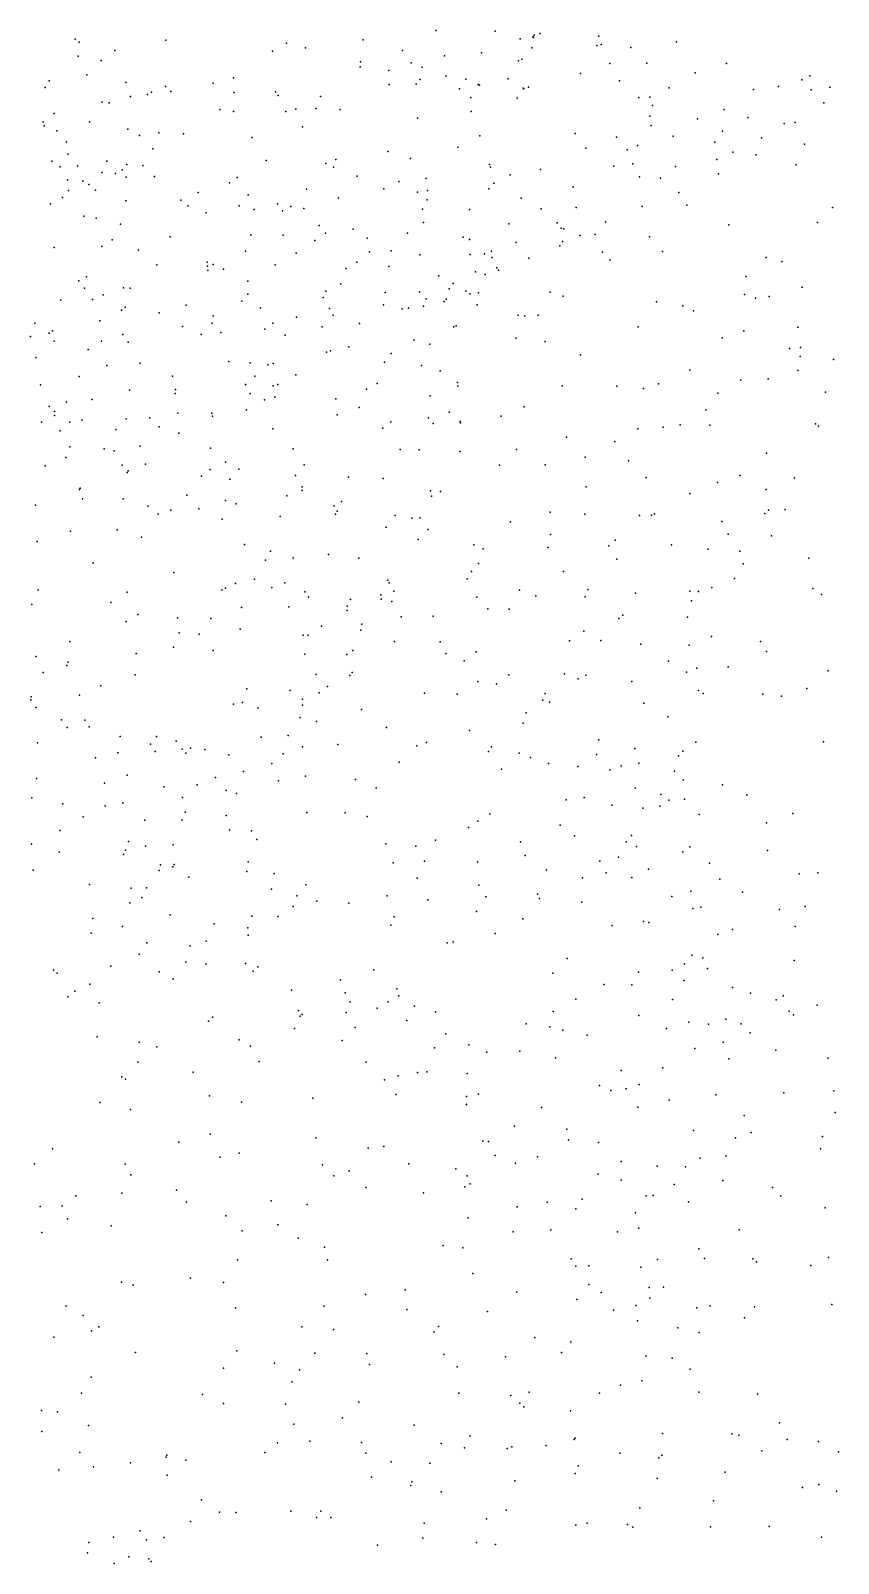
# Model space of a CAD drawing. Header units: metres. Extents: x -25 to 25, y -27.7 to 27.8.
# Drawn here: x 0.207 to 0.914, y -5.351 to -4.011 of the extents above; entities that cross this region are included whole.
import ezdxf

# ---------------------------------------------------------------- set-up
doc = ezdxf.new("R2010")
doc.units = ezdxf.units.M

msp = doc.modelspace()

# ---------------------------------------------------------------- linework, layer by layer
for p in [(0.5617, -4.0114, 3.9028), (0.6136, -4.0119, 3.6867), (0.6465, -4.0169, 1.0123), (0.6472, -4.0173, -4.1582), (0.6477, -4.0154, 1.1872), (0.6526, -4.014, 21.594), (0.7042, -4.0161, -6.9468), (0.2464, -4.0188, -0.4807), (0.2498, -4.0215, -8.7982), (0.281, -4.0286, 0.1337), (0.3256, -4.0196, -8.7561), (0.4189, -4.0293, -16.4237), (0.4311, -4.0224, -2.3919), (0.4476, -4.0263, 25.6013), (0.4982, -4.0194, 17.1473), (0.5324, -4.0286, 12.185), (0.6017, -4.0307, 13.824), (0.6355, -4.0186, 22.9167), (0.6457, -4.0263, 3.2228), (0.7024, -4.0243, 0.4994), (0.7061, -4.0234, 25.4628), (0.7323, -4.0262, -4.0501), (0.772, -4.0212, 25.406), (0.249, -4.0337, -2.374), (0.2691, -4.0376, 2.508), (0.4955, -4.043, 17.7141), (0.4959, -4.0387, 21.7), (0.5401, -4.0395, 23.0873), (0.5498, -4.0432, -6.8322), (0.5692, -4.0334, 18.059), (0.634, -4.0379, 0.8493), (0.637, -4.0362, -28.526), (0.7137, -4.0401, -8.3476), (0.746, -4.0397, -7.0479), (0.8157, -4.0401, -8.1152), (0.2237, -4.0553, 10.3515), (0.2564, -4.0499, -6.7252), (0.2906, -4.0568, 12.3726), (0.3669, -4.0572, 21.8499), (0.3849, -4.0526, 21.065), (0.5207, -4.0463, 2.8368), (0.548, -4.0542, 21.3793), (0.5704, -4.0513, -8.5166), (0.5879, -4.0537, -24.6031), (0.625, -4.0535, 3.5572), (0.6881, -4.0487, 17.226), (0.7222, -4.0552, 21.7138), (0.7883, -4.0484, -18.7684), (0.8816, -4.0543, -7.943), (0.8888, -4.0508, 22.1166), (0.2201, -4.0612, -4.531), (0.2947, -4.0688, 4.2532), (0.3095, -4.0671, -4.4791), (0.3131, -4.0651, 21.9495), (0.3254, -4.0603, -0.0929), (0.3301, -4.0647, -0.2086), (0.385, -4.0653, 2.6456), (0.4216, -4.0649, 12.2798), (0.4239, -4.0681, -8.6437), (0.4607, -4.0689, 13.923), (0.5209, -4.0585, -2.438), (0.5445, -4.0581, -4.2875), (0.5823, -4.0623, 2.995), (0.5922, -4.0698, -6.9134), (0.5988, -4.0584, 17.2097), (0.5997, -4.0589, 3.0663), (0.6329, -4.0703, -8.4158), (0.6379, -4.0616, 3.2902), (0.6385, -4.0622, 3.4735), (0.6428, -4.0608, 3.3801), (0.7392, -4.0698, -25.5844), (0.7487, -4.0695, -2.5667), (0.7658, -4.0615, 0.3537), (0.8394, -4.0629, -7.2704), (0.8612, -4.0602, -3.8433), (0.8899, -4.0632, 25.2793), (0.9062, -4.0607, -7.4848), (0.2281, -4.0837, 4.2973), (0.2698, -4.0739, 17.091), (0.2762, -4.0744, 25.653), (0.3728, -4.0804, -4.4478), (0.3849, -4.0821, 25.6075), (0.4304, -4.0819, 2.714), (0.4393, -4.0799, 17.1546), (0.4569, -4.0795, 23.2789), (0.4781, -4.0803, -8.5857), (0.5925, -4.0821, 25.5042), (0.751, -4.0767, -8.161), (0.8138, -4.0802, 25.3393), (0.901, -4.0744, -7.6821), (0.2184, -4.091, -6.7734), (0.2191, -4.0945, -0.4957), (0.259, -4.0911, -0.4381), (0.2925, -4.0974, 20.9499), (0.4451, -4.0953, -2.4298), (0.5455, -4.0878, 3.8497), (0.7488, -4.0861, -7.1574), (0.75, -4.0943, 13.8222), (0.7905, -4.0885, 21.8614), (0.8345, -4.0873, -2.6406), (0.8663, -4.0924, -7.7862), (0.8757, -4.0916, -7.5843), (0.2303, -4.0989, -8.7488), (0.2388, -4.1086, 22.32), (0.3027, -4.1029, -6.8006), (0.3196, -4.1007, 4.1776), (0.3411, -4.1015, -8.6747), (0.4012, -4.1047, 4.087), (0.6001, -4.1033, 18.2725), (0.6834, -4.1012, 23.0762), (0.7197, -4.1045, 21.5707), (0.7693, -4.1036, -3.9674), (0.8056, -4.1088, -7.3731), (0.8124, -4.0991, -7.968), (0.8465, -4.105, 21.5424), (0.8839, -4.1107, 11.9323), (0.2401, -4.1194, 0.2018), (0.3141, -4.1146, -0.0196), (0.4134, -4.125, 21.8079), (0.4741, -4.1239, 25.5425), (0.5198, -4.117, 2.8789), (0.5394, -4.123, -8.4368), (0.5809, -4.1132, -4.2488), (0.6929, -4.1142, -7.1259), (0.729, -4.1154, 12.0672), (0.738, -4.1118, -8.0931), (0.8073, -4.1241, -7.8387), (0.8212, -4.1177, -7.4517), (0.8418, -4.1199, -7.7158), (0.2258, -4.1253, -2.4029), (0.2331, -4.1304, 4.2259), (0.2483, -4.1295, -4.5271), (0.2698, -4.1354, -0.3745), (0.2741, -4.1255, -8.6986), (0.2817, -4.1363, 1.4633), (0.2873, -4.1329, 2.5394), (0.2916, -4.1284, 14.0603), (0.3055, -4.1293, -2.4126), (0.4655, -4.1274, -8.522), (0.4723, -4.1306, -6.9322), (0.6085, -4.1285, -8.3436), (0.6094, -4.1307, 3.1968), (0.6268, -4.1375, -4.1841), (0.6531, -4.1327, -16.4382), (0.7173, -4.1299, -7.2295), (0.7338, -4.1278, -4.0326), (0.7711, -4.1302, -2.6176), (0.8087, -4.1366, -7.5827), (0.8768, -4.1287, -2.7076), (0.2397, -4.1419, -6.8427), (0.2404, -4.151, -16.5175), (0.2529, -4.1429, -24.9821), (0.2583, -4.1459, 23.4812), (0.2642, -4.1507, 0.1246), (0.2909, -4.1393, 22.06), (0.3156, -4.1388, -0.144), (0.3814, -4.1445, 17.164), (0.3879, -4.1398, -28.2198), (0.4485, -4.15, 18.8068), (0.4928, -4.1385, 3.9091), (0.5163, -4.1495, -7.0213), (0.5294, -4.1431, 17.2287), (0.5533, -4.1406, 2.9633), (0.5544, -4.1511, -19.0163), (0.6081, -4.1496, 3.4971), (0.6125, -4.1446, -7.0644), (0.6817, -4.148, -8.1181), (0.7397, -4.1391, -7.9905), (0.7581, -4.1402, -7.4257), (0.2247, -4.1627, 2.4774), (0.2353, -4.1571, -0.4508), (0.2905, -4.1601, 17.1394), (0.3388, -4.1595, 2.5999), (0.345, -4.1645, 21.902), (0.3539, -4.1528, -6.8791), (0.3898, -4.1645, 18.9535), (0.3977, -4.155, -8.5662), (0.4231, -4.1626, 21.2861), (0.4348, -4.1652, 17.5478), (0.4767, -4.1576, 12.2718), (0.5455, -4.1525, 12.2166), (0.554, -4.1591, 21.6801), (0.6364, -4.1578, -7.1539), (0.742, -4.165, -7.5221), (0.7742, -4.1528, -7.6477), (0.781, -4.1638, 12.0172), (0.2538, -4.1735, 12.489), (0.2648, -4.1752, -6.9243), (0.3608, -4.1707, 4.0507), (0.4028, -4.1676, 12.3318), (0.4275, -4.1688, -2.4475), (0.4464, -4.1669, 2.7608), (0.5501, -4.1673, -8.3392), (0.5911, -4.1678, 23.4788), (0.6539, -4.1672, 17.2838), (0.6843, -4.1659, -7.3294), (0.7101, -4.1784, -7.8257), (0.9084, -4.1658, -3.7223), (0.286, -4.1805, 4.1113), (0.3294, -4.1915, -8.5854), (0.3998, -4.1898, -7.0035), (0.4281, -4.19, -4.4166), (0.4598, -4.1817, -7.051), (0.4651, -4.1885, 23.5669), (0.4893, -4.1848, 2.8453), (0.5369, -4.1885, 14.0091), (0.5509, -4.179, 3.7448), (0.5855, -4.192, 3.1157), (0.6255, -4.1803, 21.6341), (0.6678, -4.1794, 25.4036), (0.6711, -4.1841, -7.4511), (0.6736, -4.1845, -7.9315), (0.688, -4.1904, -7.6155), (0.701, -4.1895, 12.0952), (0.7485, -4.1916, -3.9969), (0.8177, -4.1811, 25.2933), (0.8953, -4.1789, 17.2978), (0.2281, -4.2008, 12.5646), (0.2697, -4.1999, -0.3335), (0.2788, -4.1943, -6.9959), (0.3018, -4.2032, -25.8621), (0.3953, -4.204, -8.4764), (0.4558, -4.1949, 17.2193), (0.5016, -4.1927, -7.1091), (0.5038, -4.2046, -4.342), (0.5226, -4.2038, 2.9222), (0.591, -4.1938, 3.5514), (0.6103, -4.2041, -7.3169), (0.632, -4.1964, 0.6222), (0.6702, -4.1994, -7.6863), (0.6723, -4.1957, -7.5297), (0.7074, -4.2049, 13.939), (0.7599, -4.2045, -17.1599), (0.3177, -4.216, -7.0679), (0.3616, -4.2136, -4.4725), (0.362, -4.2173, 3.998), (0.3669, -4.2157, 12.4), (0.4212, -4.216, -7.1108), (0.4395, -4.2059, -8.415), (0.4925, -4.2138, 3.8247), (0.5206, -4.2175, -2.5094), (0.5478, -4.2073, 18.6106), (0.5918, -4.2071, -8.0911), (0.6043, -4.2063, -2.5424), (0.6109, -4.2097, 17.8829), (0.615, -4.2187, -7.8685), (0.643, -4.2102, -7.7722), (0.7141, -4.2116, -2.6215), (0.8504, -4.2096, -3.7887), (0.8643, -4.2131, 23.244), (0.2494, -4.23, -7.1191), (0.2563, -4.2264, 22.3434), (0.3623, -4.221, 25.5537), (0.376, -4.2197, 2.6762), (0.3973, -4.2304, -7.1778), (0.483, -4.2191, -7.2244), (0.5644, -4.2256, 3.0325), (0.5964, -4.2221, -16.9771), (0.6047, -4.2245, -28.3687), (0.6166, -4.2208, -4.2002), (0.8326, -4.2263, 11.9686), (0.2545, -4.2364, -8.5944), (0.2707, -4.2422, -4.5389), (0.2887, -4.2361, -0.2551), (0.2945, -4.2363, -0.0063), (0.3973, -4.2416, 14.1377), (0.4631, -4.2446, -8.2766), (0.4655, -4.239, -7.3197), (0.4786, -4.2325, 21.7563), (0.5174, -4.2401, 21.5201), (0.5474, -4.2396, -7.5444), (0.5732, -4.237, -7.7978), (0.5769, -4.2322, -24.7373), (0.588, -4.2391, 1.0501), (0.5913, -4.2413, 3.1988), (0.5989, -4.2404, 3.3466), (0.6615, -4.2399, 23.6554), (0.6729, -4.2434, -4.1258), (0.8316, -4.242, -16.9413), (0.8412, -4.2451, -18.4313), (0.8532, -4.2436, 23.496), (0.8819, -4.2356, -2.7765), (0.2339, -4.247, 23.6626), (0.2616, -4.2463, 21.0923), (0.2868, -4.2555, 22.1199), (0.29, -4.253, -0.1454), (0.3197, -4.2579, -8.478), (0.3435, -4.2512, -2.465), (0.3921, -4.2478, 19.1306), (0.4083, -4.2536, -7.2799), (0.4688, -4.2541, 12.3411), (0.516, -4.2511, -8.1119), (0.5321, -4.2544, -8.0001), (0.5377, -4.254, -7.7046), (0.5508, -4.2522, 21.7031), (0.5532, -4.2457, -7.9144), (0.5689, -4.2482, 3.6283), (0.5708, -4.2461, -4.2718), (0.5979, -4.2511, 3.4179), (0.7546, -4.2484, 25.3041), (0.7776, -4.2519, -16.6783), (0.7869, -4.2562, 17.3149), (0.2112, -4.2671, -7.2504), (0.2678, -4.2649, -2.4676), (0.3402, -4.2698, -28.0024), (0.366, -4.267, 17.4516), (0.3671, -4.2606, -8.4131), (0.4121, -4.2723, -2.4937), (0.4191, -4.267, 21.8419), (0.4399, -4.2618, 19.32), (0.4623, -4.2703, -4.39), (0.4718, -4.2599, -19.1796), (0.495, -4.2672, -7.5871), (0.5773, -4.2701, 3.5413), (0.5795, -4.2694, -18.8207), (0.6336, -4.2599, 18.4706), (0.6395, -4.2606, -2.6025), (0.6512, -4.26, 12.1713), (0.7387, -4.2703, 21.6038), (0.8782, -4.2705, -3.7022), (0.2074, -4.2786, 0.1635), (0.2236, -4.2756, -0.3782), (0.2264, -4.2738, 2.5001), (0.2281, -4.2827, -7.3194), (0.2695, -4.2826, -0.0785), (0.2879, -4.2769, 2.5673), (0.2927, -4.2837, 22.2027), (0.3564, -4.277, 3.9515), (0.3738, -4.2751, -7.3558), (0.4298, -4.2775, -7.4634), (0.5423, -4.282, 17.7202), (0.5564, -4.2853, -2.5732), (0.6317, -4.28, 17.3038), (0.6574, -4.283, 19.4207), (0.8121, -4.2799, -3.8136), (0.8309, -4.2738, 25.249), (0.2119, -4.2969, 12.7775), (0.2578, -4.2899, -8.5039), (0.466, -4.2923, 25.4793), (0.4697, -4.2912, -7.7616), (0.4855, -4.2877, -7.8972), (0.5226, -4.2936, 19.0496), (0.6882, -4.2946, -2.6739), (0.8708, -4.2892, -19.4118), (0.8803, -4.296, 0.1749), (0.8805, -4.2883, 22.0181), (0.9094, -4.2988, -3.5881), (0.2739, -4.304, 23.8252), (0.3032, -4.3021, -7.4705), (0.3808, -4.3006, -8.2852), (0.3994, -4.3017, 17.2307), (0.4147, -4.3034, -24.9099), (0.4195, -4.3022, -7.6198), (0.4393, -4.3122, -17.2617), (0.5168, -4.3011, 1.2117), (0.549, -4.3041, 3.0594), (0.5655, -4.3087, 3.1553), (0.7838, -4.3081, 19.2918), (0.8783, -4.3085, -2.8888), (0.2159, -4.321, -7.5222), (0.2497, -4.3136, 22.505), (0.2937, -4.3255, 22.3448), (0.3313, -4.3134, 12.5682), (0.334, -4.3249, 19.5754), (0.3953, -4.3207, -8.1929), (0.4035, -4.3132, -4.4575), (0.4194, -4.3219, -8.0533), (0.4236, -4.3206, -7.8534), (0.5011, -4.3247, -4.3542), (0.5104, -4.3196, -28.1967), (0.5807, -4.3188, 3.3076), (0.581, -4.3221, 14.1402), (0.672, -4.3217, 18.0138), (0.7199, -4.3221, 19.1133), (0.7433, -4.3242, 19.6105), (0.7564, -4.3201, -3.971), (0.8284, -4.3169, -3.7362), (0.8523, -4.3157, 21.6003), (0.2387, -4.3361, -0.1127), (0.2613, -4.3337, -2.521), (0.3338, -4.3284, -7.6545), (0.3994, -4.3284, 2.7657), (0.4118, -4.3339, -2.5423), (0.4208, -4.3318, 12.4423), (0.4742, -4.3332, 3.7682), (0.5566, -4.3306, 23.9066), (0.8083, -4.3282, -2.8062), (0.9024, -4.3273, 11.91), (0.2235, -4.3397, -7.6132), (0.2283, -4.3478, 17.1957), (0.2284, -4.3441, 12.9465), (0.2524, -4.3519, -7.7064), (0.2909, -4.3505, -8.3154), (0.3117, -4.3498, 3.9395), (0.336, -4.3457, -7.7772), (0.3658, -4.3457, -7.8853), (0.3663, -4.3484, 3.8904), (0.396, -4.3427, 14.3763), (0.4753, -4.347, 21.841), (0.4946, -4.3408, 2.935), (0.5553, -4.3498, 17.2938), (0.5734, -4.3447, 3.2244), (0.6188, -4.3483, -2.6746), (0.6389, -4.34, 21.6952), (0.7978, -4.3426, 21.8696), (0.217, -4.3534, 2.518), (0.2333, -4.3611, 22.5773), (0.2417, -4.3535, 13.0517), (0.2819, -4.3599, 12.7559), (0.3199, -4.3575, 2.6502), (0.3369, -4.3631, 22.1849), (0.4191, -4.3594, 21.9335), (0.5154, -4.3588, 25.4186), (0.5222, -4.3532, 3.0001), (0.5593, -4.3547, 3.5266), (0.583, -4.3528, 12.2778), (0.5833, -4.3542, -4.2629), (0.7382, -4.3594, 0.36), (0.7604, -4.3578, 25.2693), (0.7754, -4.3557, -3.9099), (0.8011, -4.356, -3.8108), (0.8937, -4.3549, -28.4446), (0.8961, -4.3571, 19.5254), (0.2418, -4.375, -4.5918), (0.2717, -4.3767, -27.7575), (0.2805, -4.3786, -8.1956), (0.3033, -4.3746, -8.1091), (0.3648, -4.3762, 2.7275), (0.437, -4.3767, 17.5428), (0.5304, -4.3774, 3.0657), (0.5471, -4.3778, 3.1418), (0.5826, -4.379, 21.7717), (0.6323, -4.3775, 17.856), (0.6758, -4.3666, 17.3233), (0.7181, -4.3705, -2.7732), (0.2201, -4.3916, -8.325), (0.2382, -4.3845, -7.8713), (0.2875, -4.391, 12.9903), (0.3077, -4.3901, 17.2326), (0.3777, -4.3885, -2.5777), (0.4466, -4.3909, 17.2739), (0.6174, -4.3912, -4.2022), (0.6572, -4.3907, 21.7613), (0.6921, -4.384, -4.0944), (0.7301, -4.3874, -4.023), (0.8508, -4.3806, 23.8994), (0.2918, -4.3975, 12.8994), (0.2928, -4.396, 13.3197), (0.3569, -4.4008, 12.6538), (0.3643, -4.395, 25.4991), (0.3816, -4.4033, 19.7279), (0.3895, -4.3945, -4.4811), (0.4389, -4.4, 3.7652), (0.4852, -4.4015, 3.6967), (0.5156, -4.4028, -17.5211), (0.7455, -4.4018, 21.6844), (0.808, -4.4062, -2.9434), (0.8275, -4.4, -3.6615), (0.8753, -4.4021, -3.4647), (0.2502, -4.4124, -17.2594), (0.2506, -4.4112, 3.9587), (0.344, -4.4174, 22.2967), (0.4314, -4.4179, 25.4484), (0.4449, -4.4101, -2.6276), (0.4449, -4.4131, -4.4253), (0.557, -4.4135, 3.2188), (0.5578, -4.4183, 3.3376), (0.5658, -4.4141, 25.3604), (0.6931, -4.4101, 25.2966), (0.7837, -4.4158, -3.8622), (0.8505, -4.4123, -3.5395), (0.2116, -4.426, -27.5034), (0.2526, -4.4206, 13.4037), (0.2884, -4.4204, -4.5653), (0.3099, -4.4269, 2.6695), (0.3299, -4.4304, 22.4382), (0.3544, -4.4291, 12.7738), (0.3777, -4.422, -19.3213), (0.3871, -4.425, 3.8153), (0.4727, -4.4266, 12.5005), (0.4753, -4.4312, 21.9198), (0.4791, -4.4227, 2.9553), (0.6615, -4.4321, -4.138), (0.8525, -4.4304, -3.1309), (0.8671, -4.4299, -3.3716), (0.3188, -4.4339, 22.5227), (0.3748, -4.4382, 17.2602), (0.4256, -4.436, 1.1209), (0.474, -4.434, -25.8038), (0.5182, -4.4453, 0.9192), (0.526, -4.435, 3.5432), (0.5408, -4.4374, -2.714), (0.5479, -4.437, -4.3151), (0.6269, -4.4406, 17.3244), (0.6918, -4.4339, -24.8248), (0.7396, -4.4351, 18.9091), (0.7503, -4.4348, -3.949), (0.7528, -4.4336, 12.0778), (0.8117, -4.4403, -3.0187), (0.8492, -4.4334, 11.9596), (0.2131, -4.4579, -2.6202), (0.2423, -4.4489, 22.6351), (0.283, -4.4476, -2.6195), (0.3043, -4.4539, 17.4209), (0.5461, -4.4559, 3.4063), (0.5549, -4.4473, 21.8483), (0.662, -4.4516, -2.8297), (0.7184, -4.4566, 17.3302), (0.8174, -4.4513, 19.8538), (0.855, -4.4527, 17.3326), (0.3943, -4.4603, 2.8301), (0.4171, -4.4661, 12.6854), (0.437, -4.472, 24.0844), (0.4677, -4.4691, -2.7027), (0.4944, -4.4724, 3.0439), (0.5948, -4.4608, 12.3523), (0.6031, -4.4642, 0.5343), (0.6596, -4.4629, 24.0766), (0.713, -4.4617, -4.0492), (0.7199, -4.4731, -2.939), (0.7677, -4.4607, -19.5105), (0.7999, -4.4644, -3.7372), (0.8276, -4.4663, -3.4878), (0.8878, -4.4724, 25.2217), (0.262, -4.4763, 2.6289), (0.3325, -4.4849, 2.7416), (0.4126, -4.4742, -19.0764), (0.5929, -4.4839, 19.9313), (0.599, -4.4769, -2.7944), (0.6732, -4.484, 12.2058), (0.8305, -4.4772, -3.2305), (0.3747, -4.4999, 3.7605), (0.3779, -4.4987, 13.396), (0.3864, -4.4944, 22.3651), (0.403, -4.4907, 12.9048), (0.4182, -4.4981, 14.6976), (0.4296, -4.494, 2.9337), (0.5197, -4.4917, -4.3548), (0.5208, -4.4939, 0.7588), (0.5891, -4.4903, -4.26), (0.6947, -4.4996, 25.2825), (0.8029, -4.4979, 25.2506), (0.8229, -4.4901, -3.3658), (0.8914, -4.4988, 18.8771), (0.2084, -4.5127, -2.6737), (0.2141, -4.5001, 17.2619), (0.2775, -4.5112, 21.4309), (0.2919, -4.5021, 13.5066), (0.447, -4.5018, 13.3265), (0.4503, -4.5063, 13.0576), (0.487, -4.5086, 3.1081), (0.5137, -4.5043, 3.2128), (0.514, -4.5081, 3.3583), (0.5232, -4.5101, 21.6744), (0.5249, -4.5013, 21.9623), (0.5975, -4.5064, 25.314), (0.6347, -4.5004, -17.816), (0.649, -4.5054, -2.8943), (0.6923, -4.5061, 14.4586), (0.7362, -4.5028, 12.128), (0.7837, -4.5013, -3.824), (0.7853, -4.5097, -3.1815), (0.7912, -4.5016, 12.0452), (0.8988, -4.504, 0.1386), (0.301, -4.5215, -2.703), (0.3357, -4.5246, 22.6138), (0.365, -4.525, 17.2718), (0.3917, -4.5156, 22.5143), (0.433, -4.515, 22.1847), (0.4841, -4.5143, -2.7624), (0.4841, -4.5181, 13.1616), (0.5314, -4.5235, 12.5779), (0.5594, -4.5231, -2.8301), (0.607, -4.5167, 21.8721), (0.6258, -4.5169, -4.1939), (0.7217, -4.5252, -3.0448), (0.7251, -4.5222, 21.7959), (0.7817, -4.524, 21.8241), (0.291, -4.5277, 3.8265), (0.3374, -4.5377, 2.7888), (0.3548, -4.5389, -4.5307), (0.3905, -4.5344, 25.434), (0.4458, -4.5397, -17.7048), (0.45, -4.5396, 19.9516), (0.4616, -4.5319, 12.807), (0.496, -4.5352, 22.0723), (0.4969, -4.53, 3.4289), (0.6911, -4.5362, -4.0966), (0.2416, -4.5451, 2.6555), (0.3323, -4.5501, -27.6395), (0.367, -4.553, 13.5157), (0.4892, -4.553, 17.6718), (0.5256, -4.5452, 13.0701), (0.5655, -4.5456, 17.3122), (0.6785, -4.5446, -2.9929), (0.7059, -4.5443, 18.5446), (0.741, -4.5474, -3.9738), (0.7832, -4.5485, 20.0353), (0.8026, -4.5408, -3.6619), (0.8456, -4.5451, 24.1334), (0.212, -4.5582, 17.9485), (0.2391, -4.5662, 13.5893), (0.2403, -4.5632, 18.0752), (0.2998, -4.5557, 1.0252), (0.4471, -4.5561, 22.3232), (0.4839, -4.5565, -27.8809), (0.5705, -4.5558, 13.2936), (0.5864, -4.562, 12.5041), (0.5969, -4.5541, 14.6746), (0.7651, -4.5625, -3.2544), (0.8509, -4.5538, 21.7869), (0.2184, -4.5724, -2.7345), (0.2987, -4.5742, 22.7359), (0.457, -4.574, 22.4899), (0.4866, -4.5748, -4.4032), (0.4885, -4.5723, -2.8436), (0.5985, -4.5802, 13.1291), (0.6256, -4.5742, 17.8812), (0.6741, -4.5735, 21.875), (0.6862, -4.5779, -3.0947), (0.6929, -4.5746, -25.7647), (0.733, -4.58, 17.3316), (0.7807, -4.5719, -3.8272), (0.79, -4.5685, -3.547), (0.8173, -4.5672, -28.1894), (0.9046, -4.5708, 14.268), (0.2079, -4.5935, 24.1601), (0.2501, -4.5921, -27.3529), (0.2688, -4.5838, -4.6161), (0.3964, -4.5864, 0.8302), (0.4344, -4.5881, 3.0957), (0.4597, -4.5899, 3.3735), (0.467, -4.5845, 3.2716), (0.5517, -4.5902, 25.3132), (0.5804, -4.5913, 12.9607), (0.6146, -4.5822, 21.9872), (0.6574, -4.5907, 12.3271), (0.7914, -4.5879, -3.4415), (0.7953, -4.5907, 21.8467), (0.8477, -4.5913, 25.2418), (0.8639, -4.593, 18.7025), (0.8861, -4.5862, 17.3261), (0.2076, -4.596, 17.3296), (0.212, -4.6027, -25.1379), (0.3849, -4.6, 22.7468), (0.3926, -4.5986, -2.8025), (0.4063, -4.603, 3.0193), (0.4451, -4.5955, 3.4653), (0.4451, -4.6008, 22.6547), (0.4968, -4.6047, 17.3089), (0.6551, -4.5965, -18.2378), (0.661, -4.5981, 13.291), (0.7435, -4.599, -3.3109), (0.2345, -4.6136, -26.1514), (0.2394, -4.6203, 19.9097), (0.2549, -4.6139, 14.8881), (0.2587, -4.6198, -2.7899), (0.443, -4.6116, 13.5251), (0.4573, -4.6151, 14.8379), (0.5186, -4.6204, 13.4654), (0.6379, -4.6165, 25.2874), (0.6406, -4.6076, 13.0471), (0.7646, -4.611, -3.3793), (0.2133, -4.6338, 13.661), (0.2856, -4.6283, 18.3072), (0.3175, -4.6282, 3.6978), (0.3347, -4.6322, -2.8259), (0.4089, -4.6287, 25.3834), (0.4326, -4.6274, 3.1895), (0.5534, -4.6334, -2.9854), (0.5912, -4.623, 0.3839), (0.7041, -4.6311, 13.2152), (0.789, -4.633, -3.6814), (0.9005, -4.6328, 11.9527), (0.264, -4.6468, 2.7638), (0.2835, -4.6425, 25.4683), (0.3121, -4.635, 18.0535), (0.3164, -4.6412, 18.1645), (0.34, -4.6393, 2.9068), (0.3431, -4.6427, 21.5834), (0.3473, -4.6385, 22.8496), (0.3596, -4.6395, 3.6229), (0.3806, -4.6441, 3.5533), (0.4281, -4.6433, 3.2969), (0.4452, -4.6373, 0.5616), (0.4761, -4.6352, -2.9197), (0.545, -4.6362, -4.3351), (0.6078, -4.6414, 22.1348), (0.6104, -4.6373, 12.751), (0.6346, -4.6428, 13.3782), (0.6444, -4.6466, 12.5196), (0.7021, -4.6438, -3.2285), (0.7356, -4.6386, 18.289), (0.7738, -4.645, 12.1431), (0.7775, -4.6409, 21.9164), (0.3936, -4.6587, 3.1143), (0.4182, -4.6517, 3.3797), (0.5297, -4.6506, 22.599), (0.6192, -4.6566, -3.1044), (0.6602, -4.6518, 22.0685), (0.6859, -4.6544, -4.108), (0.7137, -4.6572, 13.3282), (0.7236, -4.6539, 13.1081), (0.7391, -4.6516, -3.9698), (0.7702, -4.6585, -3.468), (0.2126, -4.665, 17.4058), (0.272, -4.6689, 0.7515), (0.2919, -4.6621, 17.8419), (0.3239, -4.6723, 17.9314), (0.353, -4.6704, 13.6243), (0.369, -4.6641, 3.0013), (0.424, -4.6668, 17.3138), (0.4477, -4.6629, -4.4569), (0.4915, -4.6659, -17.9377), (0.5094, -4.6729, -24.9054), (0.7359, -4.6733, 12.2273), (0.778, -4.666, -3.7754), (0.8122, -4.6703, 24.2682), (0.2084, -4.6818, 22.8613), (0.2355, -4.6869, 17.6159), (0.2879, -4.6861, 18.4536), (0.3401, -4.6816, 24.2734), (0.3784, -4.6755, -4.5362), (0.3874, -4.6781, 3.4527), (0.6756, -4.6834, 12.4403), (0.6914, -4.6816, 17.3341), (0.7583, -4.6788, -3.9071), (0.7653, -4.6839, 22.0319), (0.7791, -4.6828, 13.227), (0.8336, -4.6793, -24.8923), (0.2532, -4.6985, 17.4913), (0.2725, -4.6888, -4.6361), (0.3424, -4.6942, 18.2869), (0.3784, -4.6972, 3.3414), (0.4489, -4.6945, -26.0004), (0.4823, -4.6948, 0.299), (0.5016, -4.6981, 25.3155), (0.6088, -4.6959, -4.2332), (0.7156, -4.6883, -3.2985), (0.7427, -4.6908, -3.3722), (0.7574, -4.689, 18.468), (0.7919, -4.6963, -28.0091), (0.8739, -4.6954, 21.9603), (0.2332, -4.7103, 2.7922), (0.3073, -4.7014, 3.5988), (0.3396, -4.7014, 25.4002), (0.3814, -4.7098, 18.093), (0.4004, -4.7107, -2.9136), (0.5901, -4.7078, 22.7344), (0.5985, -4.7023, 25.2893), (0.6703, -4.7058, -3.2103), (0.8507, -4.7035, 12.0648), (0.2082, -4.7222, -26.4168), (0.2902, -4.7276, 17.3865), (0.2931, -4.7199, -27.0669), (0.3078, -4.7239, 3.5282), (0.3321, -4.7229, 17.7686), (0.4052, -4.7181, 22.9625), (0.518, -4.722, 22.9209), (0.5441, -4.724, -18.7057), (0.5613, -4.7189, 22.8338), (0.6356, -4.7203, 22.4359), (0.683, -4.715, 18.0397), (0.7281, -4.7203, -4.0096), (0.7328, -4.7148, 12.9138), (0.7371, -4.7244, 22.1441), (0.7836, -4.7246, -3.5923), (0.2324, -4.7292, 0.4459), (0.2885, -4.7312, 2.9631), (0.3209, -4.7404, 3.1438), (0.3329, -4.74, -2.9033), (0.3976, -4.7378, 18.2361), (0.5244, -4.7387, 24.3365), (0.5519, -4.7372, -3.064), (0.5982, -4.7378, -18.4136), (0.6398, -4.7321, 22.5674), (0.705, -4.737, 12.6034), (0.7215, -4.7337, 12.7498), (0.7775, -4.7289, -3.8141), (0.801, -4.739, 12.9967), (0.8517, -4.7279, 13.1937), (0.2095, -4.745, 22.925), (0.3198, -4.7454, 3.433), (0.3317, -4.742, -25.0154), (0.3456, -4.7511, -4.5764), (0.3964, -4.7462, 17.9073), (0.4202, -4.7478, 20.1187), (0.5452, -4.7519, -4.3443), (0.6584, -4.7447, -4.1546), (0.6898, -4.7518, 22.3316), (0.7106, -4.7473, -19.442), (0.733, -4.7514, 22.2548), (0.7477, -4.744, 12.8354), (0.8101, -4.7529, 12.1898), (0.8793, -4.7483, 21.8835), (0.8956, -4.7473, 20.2375), (0.2589, -4.7574, -17.8134), (0.2952, -4.7607, -4.6243), (0.3087, -4.7603, 17.5815), (0.4181, -4.7615, -4.5068), (0.4402, -4.7675, 0.1554), (0.448, -4.7577, -2.9786), (0.519, -4.7674, 17.3396), (0.5994, -4.7582, 20.1931), (0.6506, -4.7661, 17.3415), (0.7681, -4.7679, -3.465), (0.7846, -4.7632, -3.7348), (0.8299, -4.7641, 22.1189), (0.294, -4.7736, 3.3584), (0.3046, -4.769, 23.0169), (0.4368, -4.7767, 18.1717), (0.4576, -4.772, 13.647), (0.4856, -4.7738, -4.4252), (0.5547, -4.7709, -27.6642), (0.5972, -4.7811, 23.0645), (0.6053, -4.7682, 22.98), (0.6523, -4.7697, 22.8238), (0.6893, -4.773, 22.6367), (0.7865, -4.7784, 25.2394), (0.7934, -4.7774, 0.0261), (0.862, -4.7793, 13.3564), (0.8847, -4.7767, 13.0214), (0.2618, -4.7871, 3.0498), (0.2876, -4.7941, 3.2319), (0.3294, -4.7841, 13.7401), (0.3678, -4.7919, 17.4099), (0.4009, -4.7853, 17.7771), (0.4237, -4.7856, 21.6549), (0.5223, -4.7929, 25.2894), (0.5251, -4.7858, 14.9724), (0.6376, -4.7875, 25.2655), (0.7158, -4.7934, -4.0563), (0.7432, -4.7897, 12.4628), (0.7478, -4.7907, 22.4603), (0.8759, -4.7941, 17.3419), (0.2603, -4.8001, 3.4302), (0.3608, -4.8071, 23.1198), (0.3972, -4.7954, 25.3179), (0.3976, -4.8019, 18.3739), (0.5767, -4.8075, 23.1481), (0.6136, -4.8003, 13.5476), (0.8081, -4.8013, 22.3134), (0.821, -4.7969, 12.8831), (0.3023, -4.8184, 18.6265), (0.309, -4.8086, -26.8516), (0.347, -4.811, 18.521), (0.5717, -4.8085, -3.1185), (0.7854, -4.8192, 22.576), (0.2273, -4.8324, 3.1259), (0.2775, -4.8288, 13.8279), (0.3198, -4.8338, -4.6149), (0.3432, -4.8254, -2.9471), (0.3607, -4.827, -19.5997), (0.3953, -4.8265, 17.6537), (0.4021, -4.8332, 23.1938), (0.4059, -4.8295, 13.7409), (0.5075, -4.832, 0.017), (0.6764, -4.8223, 23.099), (0.739, -4.8341, 22.9647), (0.7682, -4.8324, 22.8412), (0.7792, -4.8269, 22.7212), (0.795, -4.8215, 12.3411), (0.7991, -4.8308, 17.3538), (0.8751, -4.8238, 12.126), (0.2305, -4.8349, 3.3315), (0.2591, -4.8446, -4.6806), (0.332, -4.8399, 24.3847), (0.4784, -4.8408, 17.383), (0.6641, -4.835, -4.1488), (0.7087, -4.8449, 17.3613), (0.7331, -4.8453, -3.3733), (0.7784, -4.8415, -3.8581), (0.821, -4.8474, 12.7255), (0.2399, -4.8556, 18.7301), (0.246, -4.8506, 20.0872), (0.2673, -4.8609, -2.9119), (0.4355, -4.8498, 23.2766), (0.4824, -4.8523, 17.4692), (0.4867, -4.86, -3.0647), (0.5199, -4.8601, 17.892), (0.5277, -4.8486, -4.3709), (0.5292, -4.8547, 23.2955), (0.6842, -4.8576, 25.2422), (0.7687, -4.858, 13.4957), (0.8369, -4.8524, 13.4418), (0.8591, -4.8584, 25.216), (0.8654, -4.8547, 22.5337), (0.3663, -4.8733, -18.9445), (0.4416, -4.8677, 17.5817), (0.4431, -4.8727, -4.4899), (0.4447, -4.871, -27.051), (0.4834, -4.8693, 18.2673), (0.5103, -4.8657, 17.9753), (0.5429, -4.8639, -27.4491), (0.5614, -4.8688, 17.4027), (0.6642, -4.8684, 23.2957), (0.7392, -4.8721, -3.9895), (0.8705, -4.8683, 12.2348), (0.8745, -4.8714, 22.6512), (0.8951, -4.863, 12.8355), (0.363, -4.8768, -26.4886), (0.438, -4.8833, 23.3829), (0.491, -4.8825, 13.7231), (0.5364, -4.8763, 24.4269), (0.5705, -4.888, 23.401), (0.6405, -4.8792, 20.2883), (0.6612, -4.8818, -3.2632), (0.6728, -4.8847, 15.1435), (0.7632, -4.8832, -3.4537), (0.7828, -4.8779, -3.5793), (0.8002, -4.8796, 23.0023), (0.8152, -4.8751, 12.5096), (0.8287, -4.8793, 12.4029), (0.8366, -4.8872, 12.6187), (0.2657, -4.8905, 23.2411), (0.3022, -4.8953, 21.6261), (0.3178, -4.8995, 18.6556), (0.3898, -4.8933, 18.5051), (0.3995, -4.8988, 13.8311), (0.4797, -4.8937, -26.2891), (0.5604, -4.9001, -4.323), (0.5906, -4.8977, -3.173), (0.6939, -4.8892, -4.1032), (0.7881, -4.9007, -3.7222), (0.8128, -4.8954, 15.3058), (0.3011, -4.9129, -4.6388), (0.4072, -4.9121, -3.0036), (0.5008, -4.9128, 17.7041), (0.6063, -4.904, -4.2391), (0.6352, -4.9032, -0.1214), (0.6664, -4.9091, -26.1337), (0.8178, -4.9099, 23.1157), (0.8588, -4.9024, 22.9226), (0.9043, -4.9093, 12.7284), (0.2872, -4.9256, 23.3401), (0.2904, -4.9275, -17.997), (0.3494, -4.9214, 25.2907), (0.5167, -4.9281, -4.3807), (0.5287, -4.9248, 18.2018), (0.5457, -4.9217, 17.8334), (0.5537, -4.9211, -27.2445), (0.589, -4.9227, 18.0455), (0.7236, -4.9201, -3.371), (0.7601, -4.9178, 23.293), (0.5268, -4.9409, 25.2396), (0.599, -4.9408, 13.6948), (0.7047, -4.9331, 17.4768), (0.7148, -4.9374, 18.19), (0.7281, -4.9362, 25.209), (0.7394, -4.9322, 23.3979), (0.8064, -4.9412, -27.6076), (0.8659, -4.9397, 13.5248), (0.9096, -4.9379, 12.6326), (0.2683, -4.948, 17.7386), (0.2948, -4.954, -0.0436), (0.3639, -4.9421, 13.9073), (0.3918, -4.9476, -4.5382), (0.4542, -4.9443, -4.4634), (0.5884, -4.9498, 17.5362), (0.5885, -4.9427, 23.4791), (0.6541, -4.9524, 15.3136), (0.7382, -4.9521, -3.9729), (0.7656, -4.9459, -3.8946), (0.6304, -4.9688, -3.2178), (0.8313, -4.9595, 23.2619), (0.9107, -4.9567, 22.9878), (0.3645, -4.9757, 18.6147), (0.4568, -4.979, -18.7274), (0.6027, -4.9818, 17.8066), (0.6077, -4.982, 25.2054), (0.6763, -4.9712, 23.4936), (0.6777, -4.9805, -3.2944), (0.787, -4.9725, -3.7179), (0.8237, -4.9789, 25.1735), (0.8374, -4.9741, 21.8672), (0.8998, -4.9778, 17.4598), (0.2266, -4.9886, 23.4017), (0.337, -4.9828, 23.4698), (0.3898, -4.9923, 25.2376), (0.5026, -4.988, 13.8633), (0.5162, -4.9864, 23.5501), (0.6134, -4.9943, 17.679), (0.704, -4.9829, -4.0727), (0.8153, -4.9946, -0.2713), (0.8981, -4.9886, 24.4061), (0.2107, -5.0015, 20.1573), (0.29, -5.0018, -2.9372), (0.3732, -4.9959, -2.9892), (0.4625, -5.0025, -3.0616), (0.486, -5.0077, -4.4098), (0.5382, -5.0015, 18.3186), (0.5792, -5.0061, -0.2466), (0.6312, -5.0009, 17.5889), (0.6506, -4.9956, 24.4473), (0.7236, -4.9997, 15.5628), (0.7551, -5.0036, -3.4259), (0.7799, -5.0042, -3.8052), (0.7927, -4.9966, -3.6502), (0.2949, -5.0113, -4.6292), (0.4725, -5.0121, 25.2034), (0.5869, -5.0218, 18.1902), (0.5891, -5.0121, -3.1786), (0.5917, -5.0192, 13.815), (0.7037, -5.0106, 25.1754), (0.7237, -5.0159, -4.0012), (0.7699, -5.0197, -3.8782), (0.8125, -5.0163, 17.5107), (0.2468, -5.0296, -4.6786), (0.2872, -5.0272, -19.6318), (0.3349, -5.0246, 17.8691), (0.3438, -5.035, 14.0612), (0.4178, -5.0338, 14.004), (0.5007, -5.0224, 18.4499), (0.551, -5.027, -4.32), (0.6591, -5.0351, 17.8418), (0.6896, -5.0325, 13.7429), (0.7456, -5.0296, -27.1439), (0.7517, -5.0292, -26.424), (0.7826, -5.0348, -3.5827), (0.8561, -5.0224, 13.6177), (0.8632, -5.0296, -27.377), (0.2156, -5.0388, 18.8209), (0.2351, -5.0384, 23.5336), (0.3782, -5.047, 21.7007), (0.4491, -5.037, -18.502), (0.5899, -5.0489, -4.2486), (0.6327, -5.0393, -3.2266), (0.684, -5.0408, 17.6515), (0.7361, -5.0444, 17.5825), (0.9021, -5.0399, 15.7517), (0.2171, -5.0617, 14.186), (0.2396, -5.0496, 15.1327), (0.2778, -5.0557, 23.611), (0.3923, -5.06, 15.2098), (0.4236, -5.0548, -24.84), (0.6292, -5.0611, 18.1235), (0.6622, -5.0592, 18.0145), (0.7206, -5.0609, -3.3694), (0.7391, -5.0579, 23.5568), (0.827, -5.0593, 25.1344), (0.4413, -5.0665, -4.453), (0.4642, -5.0744, 18.5233), (0.5681, -5.0729, 13.9241), (0.5853, -5.0749, 15.5199), (0.7915, -5.0759, -3.6599), (0.3883, -5.0855, -4.5171), (0.4669, -5.0854, 25.1612), (0.6799, -5.0846, 13.8365), (0.7554, -5.0853, -3.9119), (0.7965, -5.0843, 20.431), (0.8389, -5.0846, -26.9464), (0.8421, -5.0871, 13.705), (0.9051, -5.0835, 17.5765), (0.3471, -5.1016, 14.1555), (0.5939, -5.0973, 18.2801), (0.684, -5.0911, -4.0906), (0.6955, -5.0907, 17.8969), (0.741, -5.0918, 25.1298), (0.8896, -5.0903, 23.5233), (0.2868, -5.1049, 18.7489), (0.2969, -5.1077, -2.9524), (0.3759, -5.1053, 23.6818), (0.5002, -5.1157, 20.3435), (0.5348, -5.1118, -4.3223), (0.6326, -5.1138, 25.1299), (0.6954, -5.1069, 23.6423), (0.7062, -5.1139, -24.8478), (0.7481, -5.1098, -3.4225), (0.7608, -5.1095, 21.8288), (0.2384, -5.126, -0.2036), (0.3864, -5.1273, 18.6476), (0.4638, -5.1261, 14.1037), (0.5364, -5.129, 14.053), (0.6848, -5.1201, -3.3249), (0.7365, -5.1253, -0.4151), (0.7488, -5.119, 15.7852), (0.7899, -5.1275, 18.2016), (0.8014, -5.1257, 24.4474), (0.8403, -5.1266, 17.6846), (0.9078, -5.1244, 25.0968), (0.2533, -5.1341, 24.4749), (0.6069, -5.1306, -3.2125), (0.717, -5.1296, -3.9894), (0.7379, -5.1387, 13.8952), (0.8314, -5.1362, 23.6292), (0.2278, -5.1531, 20.2401), (0.2606, -5.1474, 14.2683), (0.2669, -5.144, 25.1454), (0.4445, -5.144, -4.4231), (0.4721, -5.1464, -3.088), (0.5603, -5.1485, 23.7111), (0.564, -5.1438, -4.2622), (0.6483, -5.1533, 18.2463), (0.7733, -5.1449, -3.593), (0.7919, -5.1489, 17.7829), (0.2991, -5.1665, -18.6657), (0.3878, -5.1651, -3.0199), (0.4558, -5.1669, 15.4399), (0.5013, -5.1673, 14.189), (0.5688, -5.1681, 18.3975), (0.6716, -5.1664, 20.4818), (0.6798, -5.1571, 18.164), (0.3759, -5.1801, -4.4978), (0.4206, -5.1758, 18.1592), (0.4425, -5.1815, 23.7636), (0.5037, -5.177, 25.0869), (0.5804, -5.179, -19.4352), (0.6225, -5.1701, 14.0973), (0.7454, -5.1697, 13.9864), (0.7684, -5.1713, -3.7102), (0.7841, -5.1809, 17.8835), (0.2603, -5.1881, -24.8099), (0.4362, -5.1921, -22.4668), (0.7232, -5.1949, -3.9301), (0.7418, -5.1911, -3.4679), (0.252, -5.202, -2.9489), (0.3577, -5.2031, 23.7888), (0.5819, -5.2021, 14.2238), (0.6273, -5.204, 25.0583), (0.6433, -5.2012, -4.086), (0.7048, -5.2021, 14.1434), (0.7915, -5.2012, 14.0661), (0.8428, -5.203, 21.92), (0.217, -5.2171, 18.8285), (0.2308, -5.2182, -22.7767), (0.3761, -5.2111, 14.3081), (0.4301, -5.2115, -3.0637), (0.4944, -5.21, -4.3306), (0.635, -5.2108, 18.3168), (0.6387, -5.214, -3.2891), (0.6794, -5.2173, 20.7488), (0.2172, -5.2354, -4.6497), (0.258, -5.2303, 14.3474), (0.4375, -5.2292, 25.0423), (0.4801, -5.2235, -3.112), (0.5428, -5.2301, -4.2467), (0.862, -5.2278, 14.142), (0.4233, -5.2454, 24.4835), (0.4516, -5.2439, 14.3489), (0.4968, -5.245, 15.6806), (0.5664, -5.2461, 20.6171), (0.5867, -5.2498, -3.2209), (0.5915, -5.2393, -0.4838), (0.6281, -5.2489, 24.47), (0.6581, -5.2477, -4.0256), (0.6825, -5.2424, 23.7737), (0.6835, -5.2412, 14.3219), (0.7597, -5.2371, -3.6748), (0.8205, -5.2374, 23.7344), (0.8265, -5.2388, 15.9275), (0.8689, -5.2425, 14.2846), (0.8961, -5.2441, 17.8219), (0.2503, -5.2539, 25.0258), (0.2947, -5.263, 20.3276), (0.3258, -5.2579, 23.8461), (0.3264, -5.2563, 15.3194), (0.343, -5.2606, 18.717), (0.4122, -5.2537, 23.8362), (0.5006, -5.2543, -24.7085), (0.5225, -5.262, 23.8284), (0.5565, -5.2631, 14.3813), (0.6239, -5.2504, 21.796), (0.7225, -5.2543, -3.8931), (0.7566, -5.2585, 18.1488), (0.7594, -5.2562, 25.0178), (0.8467, -5.2525, -22.1582), (0.9136, -5.2533, 20.9461), (0.2321, -5.269, 23.8573), (0.2623, -5.2665, -4.5917), (0.3269, -5.2736, 24.9943), (0.5054, -5.2754, 25.0024), (0.6834, -5.2722, -3.9597), (0.686, -5.2655, 21.0026), (0.7552, -5.2766, 14.4373), (0.8146, -5.271, 18.0199), (0.5399, -5.2827, 18.2163), (0.5407, -5.2794, 20.9225), (0.5662, -5.2883, 18.4756), (0.6306, -5.2786, 18.372), (0.8821, -5.2843, 24.4228), (0.8965, -5.2819, 24.9849), (0.9121, -5.2875, 23.75), (0.3568, -5.2953, 18.2666), (0.74, -5.3023, -0.5879), (0.8043, -5.296, 14.5049), (0.3471, -5.314, -22.1919), (0.3725, -5.306, -3.0424), (0.3872, -5.3062, 21.7323), (0.4349, -5.3051, -3.0892), (0.4574, -5.3107, 18.6086), (0.4611, -5.3051, 20.7144), (0.47, -5.3106, 23.8992), (0.5515, -5.3156, -4.1737), (0.6061, -5.3118, -4.0789), (0.6233, -5.3043, -3.3019), (0.694, -5.3157, 23.8432), (0.7292, -5.3168, 18.2601), (0.2798, -5.3279, 24.9427), (0.3031, -5.3223, -24.6349), (0.3087, -5.3302, -3.027), (0.3239, -5.328, 23.9362), (0.5503, -5.3286, 21.0719), (0.684, -5.3173, 24.9819), (0.7339, -5.3192, -3.7027), (0.8019, -5.3188, 18.097), (0.8531, -5.3186, 14.62), (0.8988, -5.3277, -19.3933), (0.257, -5.3416, -4.5563), (0.2583, -5.3326, -0.3987), (0.5107, -5.3347, 14.4973), (0.5973, -5.3326, 23.89), (0.6139, -5.3342, 14.5068), (0.2803, -5.3507, 14.4817), (0.2932, -5.3449, 18.7836), (0.3106, -5.3469, -4.4913), (0.3127, -5.3491, 24.5127)]:
    msp.add_point(p)

doc.saveas('drawing.dxf')
